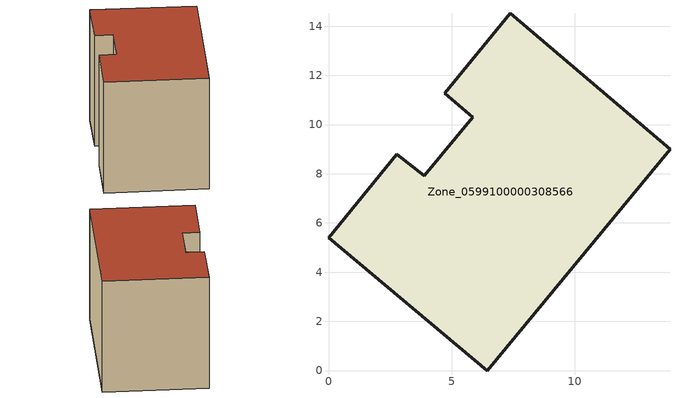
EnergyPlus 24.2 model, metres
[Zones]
Zone_0599100000308566
 floor ground (C_G): 0,5.39 2.78,8.78 3.9,7.92 5.87,10.3 4.72,11.27 7.38,14.51 13.88,8.99 6.45,0 z0
 wall outside (C_F): 6.45,0 13.88,8.99 7.38,14.51 4.72,11.27 5.87,10.3 3.9,7.92 2.78,8.78 0,5.39 6.45,0 z0:10.15
 roof outside (C_R): 2.78,8.78 0,5.39 6.45,0 13.88,8.99 7.38,14.51 4.72,11.27 5.87,10.3 3.9,7.92 z10.15
[BUILDING]
Pand.0599100000308566: North Axis=0; Terrain=City; Loads Convergence Tolerance Value=0.04; Temperature Convergence Tolerance Value=0.4; Solar Distribution=FullExterior; Maximum Number of Warmup Days=25; Minimum Number of Warmup Days=1
[Site:Location]
Rotterdam.The.Hague.AP_ZH_NLD Design_Conditions: Latitude=51.96; Longitude=4.45; Time Zone=1; Elevation=-4.5
[SITE:GROUNDTEMPERATURE:BUILDINGSURFACE]
18, 18, 18, 18, 18, 18, 18, 18, 18, 18, 18, 18
[MATERIAL] Thermal Absorptance=0.9; Solar Absorptance=0.7; Visible Absorptance=0.7
Name | Roughness | Thickness | Conductivity | Density | Specific Heat
G.TI.1946 | MediumSmooth | 0.15 | 1 | 540 | 1210
F.TI.1946 | Rough | 0.3 | 0.857143 | 1920 | 840
R.TI.1946 | MediumRough | 0.2 | 0.1 | 1500 | 1000
[CONSTRUCTION]
C_G: G.TI.1946
C_F: F.TI.1946
C_R: R.TI.1946
[ZONE]
Zone_0599100000308566: Type=1; Multiplier=1; Ceiling Height=Autocalculate; Volume=Autocalculate; Floor Area=autocalculate; Part of Total Floor Area=Yes
[ZONEINFILTRATION:DESIGNFLOWRATE]
Infil_Zone_0599100000308566: Zone or ZoneList or Space or SpaceList=Zone_0599100000308566; Schedule=AlwaysOn; Design Flow Rate Calculation Method=Flow/Area; Flow Rate per Floor Area=0.003; Constant Term Coefficient=1; Temperature Term Coefficient=0; Velocity Term Coefficient=0; Velocity Squared Term Coefficient=0
[HVACTEMPLATE:ZONE:IDEALLOADSAIRSYSTEM]
Zone_0599100000308566: Maximum Heating Supply Air Temperature=50; Minimum Cooling Supply Air Temperature=13; Maximum Heating Supply Air Humidity Ratio=0.0156; Minimum Cooling Supply Air Humidity Ratio=0.0077; Heating Limit=NoLimit; Cooling Limit=NoLimit; Dehumidification Control Type=ConstantSensibleHeatRatio; Cooling Sensible Heat Ratio=0.7; Dehumidification Setpoint=60; Humidification Control Type=None; Humidification Setpoint=30; Outdoor Air Method=None; Outdoor Air Flow Rate per Person=0.00944; Outdoor Air Flow Rate per Zone Floor Area=0; Outdoor Air Flow Rate per Zone=0; Demand Controlled Ventilation Type=None; Outdoor Air Economizer Type=NoEconomizer; Heat Recovery Type=None; Sensible Heat Recovery Effectiveness=0.7; Latent Heat Recovery Effectiveness=0.65
[ZONECONTROL:THERMOSTAT]
ThermostatControl_Zone_0599100000308566: Zone or ZoneList=Zone_0599100000308566; Control Type Schedule=DualSetpointControlType; Control 1=Thermostat_Zone_0599100000308566; Temperature Difference Between Cutout And Setpoint=0
[THERMOSTATSETPOINT:DUALSETPOINT]
Thermostat_Zone_0599100000308566: Heating Setpoint Temperature Schedule=HeatingSetpoint_Zone_0599100000308566; Cooling Setpoint Temperature Schedule=CoolingSetpoint_Zone_0599100000308566
[SCHEDULE:COMPACT]
HeatingSetpoint_Zone_0599100000308566: Through: 12/31, For: AllDays, Until: 24:00, 21
CoolingSetpoint_Zone_0599100000308566: Through: 12/31, For: AllDays, Until: 24:00, 24
DualSetpointControlType: Through: 12/31, For: AllDays, Until: 24:00, 4
AlwaysOn: Through: 12/31, For: AllDays, Until: 24:00, 1
